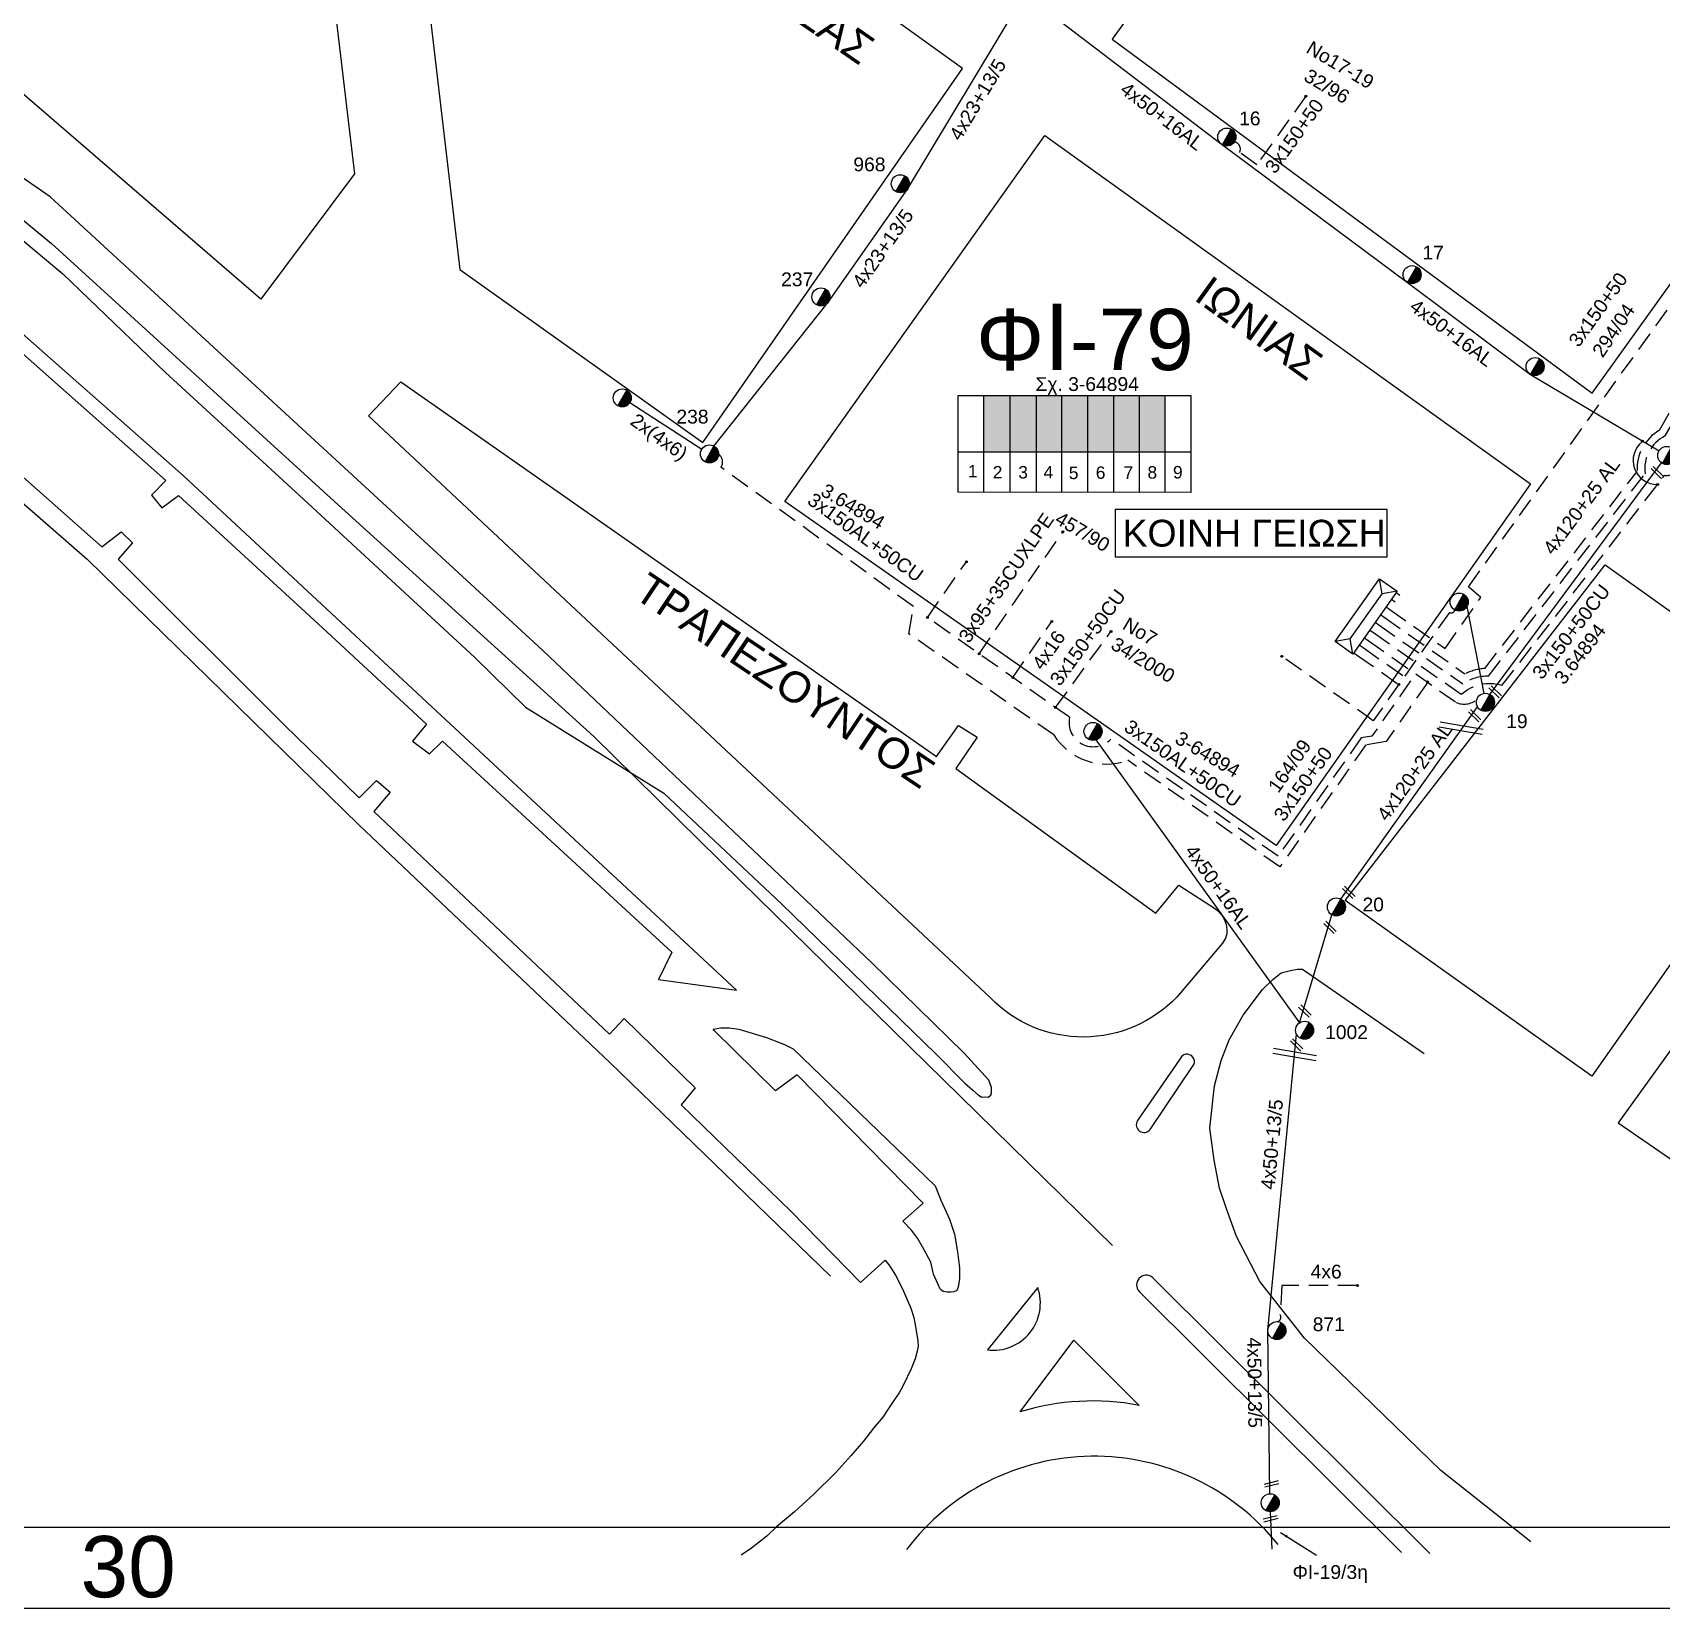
# Model space of a CAD drawing. Header units: millimetres. Extents: x 7477 to 9676, y 1828 to 2857.
# Drawn here: x 7888.9 to 8101.6, y 1836.4 to 2042 of the extents above; entities that cross this region are included whole.
import ezdxf
from ezdxf.enums import TextEntityAlignment as Align

# ---------------------------------------------------------------- set-up
doc = ezdxf.new("R2010")
doc.units = ezdxf.units.MM
doc.linetypes.add('DASHED', pattern=[19.05, 12.7, -6.35])
for name, color, linetype, lineweight in [('3x150+50', 7, 'Continuous', 30), ('3x150+50CU', 7, 'Continuous', 30), ('3x150AL+50CU', 7, 'Continuous', 30), ('3x70+54.6+25 AL', 7, 'SYN_LINE', 30), ('3x95+35CUXLPE', 7, 'Continuous', 30), ('4x120+25 AL', 7, 'SYN_LINE', 30), ('4x16', 7, 'Continuous', 30), ('4x23+13_5', 7, 'Continuous', 30), ('4x50+13_5', 7, 'Continuous', 30), ('4x50+16AL', 7, 'Continuous', 30), ('4x6', 7, 'SYN_LINE', 30), ('text διευθύνσεων', 250, 'Continuous', 30), ('Υπόβαθρο ΔΕΗ', 7, 'Continuous', 30)]:
    doc.layers.add(name, color=color, linetype=linetype, lineweight=lineweight)
for name, color, linetype in [('Pillar OTE', 7, 'Continuous'), ('TEXT ΚΑΛΩΔΙΩΝ', 7, 'Continuous'), ('Άγνωστα', 7, 'Continuous'), ('ΑΓΝΩΣΤΟ ΕΝΑΕΡΙΟ ΚΑΛΩΔΙΟ', 7, 'Continuous'), ('Επιγραφές - Σχήματα', 7, 'Continuous'), ('Καλώδια ΧΤ   3x150AL+50CU', 7, 'DASHED'), ('Μηχανική τομή', 7, 'Continuous'), ('Στύλος ΦΜ', 7, 'Continuous'), ('Στύλος ΦΜ @ 1', 7, 'Continuous'), ('Συνδέσεις', 7, 'Continuous'), ('Τομή', 7, 'Continuous'), ('Υποσταθμός πόλεως', 7, 'Continuous')]:
    doc.layers.add(name, color=color, linetype=linetype)
doc.styles.add('arial', font='ARIAL.TTF')
doc.styles.get("Standard").update_dxf_attribs({"font": 'ARIAL.TTF'})
doc.linetypes.add('SYN_LINE', pattern='A,0.5,-0.0001,["/\\/\\/\\/",Standard,S=0.1,R=0,X=0,Y=-0.05],-0.25', length=0.7501)
doc.dimstyles.new('ISO-25', dxfattribs={"dimtxt": 2.5, "dimasz": 2.5, "dimexe": 1.25, "dimexo": 0.625, "dimtad": 1, "dimtxsty": 'Standard', "dimcen": 2.5, "dimadec": 0, "dimazin": 0, "dimtfac": 1, "dimtmove": 0, "dimatfit": 3, "dimfxl": 1, "dimarcsym": 0})

# ---------------------------------------------------------------- blocks, each defined once
blk = doc.blocks.new('ΥΠΑΡΧΩΝ ΤΣΙΜΕΝΤΕΝΙΟΣ ΣΤΥΛΟΣ')
at = {"layer": 'Στύλος ΦΜ'}
blk.add_hatch(color=7, dxfattribs=at).paths.add_polyline_path([(-1.29, -2.28, 0.574793), (2.62, 0, 0.268822), (1.3, 2.27)])
at = {"layer": 'Στύλος ΦΜ', "color": 7}
blk.add_line((-1.29, -2.28), (1.3, 2.27), dxfattribs=at)
blk.add_circle((0, 0), 2.62, dxfattribs=at)
at = {"layer": 'Στύλος ΦΜ', "flags": 4}
for tag, p in [('ΑΡΙΘΜΟΣ', (-4.68, 8.05)), ('ΤΥΠΟΣ', (-4.91, 3.03))]:
    blk.add_attdef(tag, p, '', height=4, dxfattribs=at)
blk = doc.blocks.new('ΥΠΟΣΤΑΘΜΟΣ ΠΟΛΕΩΣ 9 ΑΝΑΧΩΡΗΣΕΩΝ')
at = {"layer": 'Υποσταθμός πόλεως', "ltscale": 40}
for p, q in [((-9.63, -2.82), (-9.63, -4)), ((-7.12, -2.82), (-7.12, -4)), ((-4.84, -2.82), (-4.84, -4)), ((-2.36, -2.82), (-2.36, -4)), ((0.09, -2.82), (0.09, -4)), ((2.55, -2.82), (2.55, -4)), ((5.02, -2.82), (5.02, -4)), ((7.48, -2.82), (7.48, -4)), ((9.61, -2.82), (9.61, -4))]:
    blk.add_line(p, q, dxfattribs=at)
blk.add_lwpolyline([(-10.02, 2.82), (10.02, 2.82), (10.02, -2.82), (-10.02, -2.82)], close=True, dxfattribs=at)
for points in [[(-7.21, 0), (-10.02, 2.82)], [(-10.02, -2.82), (-7.21, 0)], [(-7.21, 0), (7.21, 0)], [(7.21, 0), (10.02, 2.82)], [(10.02, -2.82), (7.21, 0)]]:
    blk.add_lwpolyline(points, dxfattribs=at)
at = {"layer": 'Υποσταθμός πόλεως', "linetype": 'SYN_LINE', "ltscale": 40, "flags": 1}
for tag, p in [('ΜΕΤΑΣΧΗΜΑΤΙΣΜΟΣ', (10.79, 1.71)), ('ΙΣΧΥΣ', (10.77, -1.08)), ('ΑΡΙΘΜΟΣ', (10.89, -3.8))]:
    blk.add_attdef(tag, p, '', height=1.8, dxfattribs=at)
blk = doc.blocks.new('ΤΟΜΗ')
at = {"layer": 'Τομή', "ltscale": 40}
for p, q in [((-5.68, 0), (17.06, 0)), ((-5.68, -2.77), (17.06, -2.77))]:
    blk.add_line(p, q, dxfattribs=at)
blk = doc.blocks.new('_ΣΥΝΔΕΣΗ')
at = {"layer": 'Συνδέσεις', "linetype": 'SYN_LINE', "ltscale": 40}
blk.add_hatch(color=256, dxfattribs=at).paths.add_polyline_path([(0.5, -0.01, 1), (-0.5, -0.01, 1)])
at = {"layer": 'Συνδέσεις'}
blk.add_circle((0, -0.01), 0.5, dxfattribs=at)
blk = doc.blocks.new('ΜΗΧΑΝΙΚΗ ΤΟΜΗ')
at = {"layer": 'Μηχανική τομή', "ltscale": 40}
for p, q in [((-1.89, 0.78), (5.69, 0.78)), ((-1.89, -0.77), (5.69, -0.77))]:
    blk.add_line(p, q, dxfattribs=at)

msp = doc.modelspace()

# ---------------------------------------------------------------- hatches: boundary and pattern name
at = {"layer": 'Καλώδια ΧΤ   3x150AL+50CU', "linetype": 'DASHED', "lineweight": -3, "ltscale": 0.2}
h = msp.add_hatch(color=151, dxfattribs=at)
h.dxf.hatch_style = 1
h.paths.add_polyline_path([(8016.56, 1994.68), (8013.12, 1994.68), (8013.12, 1987.32), (8016.56, 1987.32)])
h = msp.add_hatch(color=173, dxfattribs=at)
h.dxf.hatch_style = 1
h.paths.add_polyline_path([(8016.56, 1987.32), (8020, 1987.32), (8020, 1994.68), (8016.56, 1994.68)])
h = msp.add_hatch(color=27, dxfattribs=at)
h.dxf.hatch_style = 1
h.paths.add_polyline_path([(8023.3, 1994.68), (8020, 1994.68), (8020, 1987.32), (8023.3, 1987.31)])
h = msp.add_hatch(color=1, dxfattribs=at)
h.dxf.hatch_style = 1
h.paths.add_polyline_path([(8026.59, 1994.68), (8023.3, 1994.68), (8023.3, 1987.31), (8026.59, 1987.31)])
h = msp.add_hatch(color=6, dxfattribs=at)
h.dxf.hatch_style = 1
h.paths.add_polyline_path([(8029.98, 1994.68), (8026.68, 1994.68), (8026.68, 1987.31), (8029.98, 1987.31)])
h = msp.add_hatch(color=2, dxfattribs=at)
h.dxf.hatch_style = 1
h.paths.add_polyline_path([(8033.38, 1994.68), (8030.08, 1994.68), (8030.08, 1987.31), (8033.38, 1987.31)])
h = msp.add_hatch(color=62, dxfattribs=at)
h.dxf.hatch_style = 1
h.paths.add_polyline_path([(8036.71, 1994.67), (8033.42, 1994.67), (8033.42, 1987.3), (8036.71, 1987.3)])

# ---------------------------------------------------------------- linework, layer by layer
at = {"layer": '3x150+50', "color": 62, "linetype": 'DASHED', "lineweight": -3, "ltscale": 0.2}
msp.add_lwpolyline([(8066.11, 1966.74), (8073.33, 1961.66), (8078, 1968.31), (8076.38, 1969.71), (8109.07, 2015.24, -1.041054), (8112.05, 2019.6), (8128.94, 2043.26), (8089.06, 2072.74, -0.382378), (8086.32, 2070.99, -0.34661)], format="xyb", dxfattribs=at)
at = {"layer": '3x150+50', "color": 6, "linetype": 'DASHED', "lineweight": -3, "ltscale": 0.2}
msp.add_lwpolyline([(8065.4, 1965.73), (8075.92, 1958.34, -0.091629), (8078.5, 1959.04), (8098.41, 1984.76, -0.286309), (8101.33, 1990.14), (8107.2, 2000.52), (8120.55, 2018.22), (8121.71, 2018.16), (8133.64, 2034.31, -0.949315), (8135.16, 2035.37, 0.929723)], format="xyb", dxfattribs=at)
at = {"layer": '3x150+50', "color": 1, "linetype": 'DASHED', "lineweight": -3, "ltscale": 0.2}
msp.add_lwpolyline([(8055.14, 2033.73), (8048.76, 2024.78), (8046.5, 2026.39, 0.508009), (8045.83, 2027.76, -35.52914)], format="xyb", dxfattribs=at)
at = {"layer": '3x150+50', "color": 2, "linetype": 'DASHED', "lineweight": -3, "ltscale": 0.2}
msp.add_lwpolyline([(8064.69, 1964.73), (8075.63, 1957.03, -0.141449), (8079.01, 1958.06), (8099.44, 1984.46, -0.322041), (8102.06, 1989.39), (8108.04, 1999.97), (8118.62, 2014, -0.218357), (8120.35, 2014.94)], format="xyb", dxfattribs=at)
at = {"layer": '3x150+50', "color": 27, "linetype": 'DASHED', "lineweight": -3, "ltscale": 0.2}
msp.add_lwpolyline([(8071.06, 1957.24), (8065.64, 1949.53), (8062.97, 1949.07), (8051.77, 1933.15), (8031.9, 1947.06, -0.352748), (8022.26, 1950.37, 0.16244)], format="xyb", dxfattribs=at)
at = {"layer": '3x150+50CU', "color": 1, "linetype": 'DASHED', "lineweight": -3, "ltscale": 0.2}
msp.add_lwpolyline([(8063.99, 1963.73), (8075.48, 1955.65, -0.269437), (8080.74, 1956.8), (8102, 1984.27, 0.811928), (8102.92, 1985.86)], format="xyb", dxfattribs=at)
at = {"layer": '3x150+50CU', "color": 173, "linetype": 'DASHED', "lineweight": -3, "ltscale": 0.2}
msp.add_lwpolyline([(8074.59, 1966.69, -0.574107), (8073.91, 1966.37), (8063.96, 1952.23), (8052.02, 1960.62)], format="xyb", dxfattribs=at)
at = {"layer": '3x150+50CU', "color": 151, "linetype": 'DASHED', "lineweight": -3, "ltscale": 0.2}
msp.add_lwpolyline([(8022.48, 1953.96), (8029.72, 1963.86)], dxfattribs=at)
at = {"layer": '3x150+50CU', "color": 27, "linetype": 'DASHED', "lineweight": -3, "ltscale": 0.2}
msp.add_lwpolyline([(8063.27, 1962.71), (8074.79, 1954.61, 0.295634), (8077.47, 1955)], format="xyb", dxfattribs=at)
at = {"layer": '3x150+50CU', "color": 173, "linetype": 'DASHED', "lineweight": -3, "ltscale": 0.2}
msp.add_lwpolyline([(8061.9, 1960.75), (8067.29, 1956.96)], dxfattribs=at)
at = {"layer": '3x150AL+50CU', "color": 27, "linetype": 'DASHED', "lineweight": -3, "ltscale": 0.2}
msp.add_lwpolyline([(8022.26, 1950.37), (8003.33, 1963.58), (8003.93, 1967.14), (7978.8, 1985.3, 0.412893), (7978.49, 1987.03, -3.309051)], format="xyb", dxfattribs=at)
at = {"layer": '3x150AL+50CU', "color": 151, "linetype": 'DASHED', "lineweight": -3, "ltscale": 0.2}
msp.add_lwpolyline([(8062.62, 1961.78), (8068.83, 1957.41), (8063.78, 1950.22), (8062.39, 1949.99), (8051.53, 1934.54), (8029.71, 1949.82, -0.757778), (8024.31, 1952.67), (8005.75, 1965.7), (8010.84, 1972.96)], format="xyb", dxfattribs=at)
at = {"layer": '3x70+54.6+25 AL', "color": 27, "linetype": 'SYN_LINE', "lineweight": -3, "ltscale": 10}
msp.add_lwpolyline([(7976.29, 1987.62), (7966.91, 1993.72)], dxfattribs=at)
at = {"layer": '3x95+35CUXLPE', "color": 151, "linetype": 'DASHED', "lineweight": -3, "ltscale": 0.2}
msp.add_lwpolyline([(8012.5, 1960.96), (8023.43, 1976.88)], dxfattribs=at)
at = {"layer": '4x120+25 AL', "color": 173, "linetype": 'SYN_LINE', "lineweight": -3, "ltscale": 15}
msp.add_lwpolyline([(8079.17, 1955.64), (8101.57, 1985.9)], dxfattribs=at)
at = {"layer": '4x120+25 AL', "color": 151, "linetype": 'SYN_LINE', "lineweight": -3, "ltscale": 15}
for points in [[(8059.72, 1928.94), (8077.57, 1954.03)], [(8054.31, 1912.79), (8058.56, 1926.89)]]:
    msp.add_lwpolyline(points, dxfattribs=at)
at = {"layer": '4x16', "color": 151, "linetype": 'DASHED', "lineweight": -3, "ltscale": 0.2}
msp.add_lwpolyline([(8016.9, 1957.87), (8021.98, 1965.17)], dxfattribs=at)
at = {"layer": '4x23+13_5', "color": 27, "linetype": 'Continuous', "lineweight": -3, "ltscale": 0.2}
msp.add_lwpolyline([(7977.89, 1988.06), (7992.83, 2006.88), (8003.16, 2021.61), (8017.82, 2045.95)], dxfattribs=at)
at = {"layer": '4x50+13_5', "color": 30, "linetype": 'Continuous', "lineweight": -3, "ltscale": 0.2}
for points in [[(8050.46, 1851.33), (8050.19, 1872.69), (8053.93, 1911.33)], [(8050.75, 1844.1), (8050.56, 1848.98)]]:
    msp.add_lwpolyline(points, dxfattribs=at)
at = {"layer": '4x50+16AL', "color": 1, "linetype": 'Continuous', "lineweight": -3, "ltscale": 0.2}
msp.add_lwpolyline([(8019.44, 2046.36), (8044.26, 2027.37), (8068.44, 2009.41), (8084.5, 1997.42), (8101.26, 1987.45)], dxfattribs=at)
at = {"layer": '4x50+16AL', "color": 151, "linetype": 'Continuous', "lineweight": -3, "ltscale": 0.2}
msp.add_lwpolyline([(8027.72, 1949.71), (8054.31, 1912.79)], dxfattribs=at)
at = {"layer": '4x6', "color": 30, "linetype": 'DASHED', "lineweight": -3, "ltscale": 0.2}
msp.add_lwpolyline([(8061.88, 1878.53), (8052.03, 1878.53), (8051.79, 1874.72, -0.575872), (8051.41, 1873.81, -2.890041)], format="xyb", dxfattribs=at)
at = {"layer": 'Pillar OTE', "lineweight": -3, "ltscale": 40}
for points in [[(8009.79, 1982.04), (8009.79, 1994.68), (8040.13, 1994.68), (8040.12, 1982.01), (8009.79, 1982.05)], [(8013.12, 1982.04), (8013.12, 1994.68)], [(8016.56, 1982.04), (8016.56, 1994.68)], [(8020, 1982.03), (8020, 1994.68)], [(8023.3, 1982.03), (8023.3, 1994.68)], [(8026.68, 1982.03), (8026.68, 1994.68)], [(8030.08, 1982.02), (8030.08, 1994.68)], [(8033.42, 1982.02), (8033.42, 1994.68)], [(8036.8, 1982.02), (8036.81, 1994.68)], [(8009.79, 1987.33), (8040.12, 1987.3)]]:
    msp.add_lwpolyline(points, dxfattribs=at)
at = {"layer": 'Άγνωστα', "linetype": 'Continuous', "ltscale": 0.2}
msp.add_arc((8100.98, 1986.18), 3.11, 127.286, 271.8442, dxfattribs=at)
at = {"layer": 'ΑΓΝΩΣΤΟ ΕΝΑΕΡΙΟ ΚΑΛΩΔΙΟ', "color": 173, "linetype": 'Continuous', "lineweight": -3, "ltscale": 0.2}
msp.add_lwpolyline([(8076.19, 1967.12), (8078.37, 1955.78)], dxfattribs=at)
at = {"layer": 'Επιγραφές - Σχήματα', "lineweight": -3}
msp.add_lwpolyline([(7476.75, 2855.51), (9675.5, 2855.53), (9675.51, 1836.39), (7476.75, 1836.37)], close=True, dxfattribs=at)
at = {"layer": 'Επιγραφές - Σχήματα', "color": 190, "lineweight": -3}
msp.add_lwpolyline([(8030.26, 1973.63), (8065.77, 1973.63), (8065.77, 1979.8), (8030.26, 1979.8)], close=True, dxfattribs=at)
at = {"layer": 'Υπόβαθρο ΔΕΗ', "lineweight": -3}
for points in [[(7515.98, 2835.63), (9502.35, 2835.63), (9502.35, 1846.95), (7515.98, 1846.95)], [(8062.64, 2086.42), (8029.89, 2041.18), (8092.52, 1994.97), (8125.78, 2041.3)], [(8010.35, 2037.34), (7948.32, 2082), (7938.11, 2067.45), (7944.71, 2011.12), (7976.45, 1988.55)], [(8021.09, 2028.58), (8084.47, 1983.14), (8051.28, 1935.93), (7987.16, 1980.84)], [(8124.31, 1951.12), (8092.48, 1905.85), (8060.3, 1928.75), (8094.21, 1972.58)], [(8153.77, 1929.37), (8129.77, 1946.67), (8095.92, 1899.76), (8120.77, 1882.66)], [(8005.22, 1889.27), (7988.75, 1905.99), (7985.94, 1903.9), (7977.89, 1911.82), (7977.77, 1911.96), (7978.78, 1912.13), (7979.86, 1912.14), (7981.12, 1911.99), (7984.75, 1910.88), (7987.08, 1909.98), (7988.23, 1909.39), (8006.77, 1891.52), (8007.52, 1889.65), (8008.65, 1887.17), (8009.27, 1885.23), (8009.68, 1882.93), (8009.93, 1880.83), (8009.93, 1879.41), (8009.77, 1878.31), (8009.59, 1877.87), (8009.2, 1877.67), (8008.82, 1877.63), (8008.33, 1877.65), (8007.83, 1877.74), (8007.46, 1878), (8007.28, 1878.34), (8006.57, 1879.98), (8006.19, 1881.55), (8005.12, 1883.55), (8004.46, 1884.71), (8003.66, 1885.72), (8002.54, 1886.93)]]:
    msp.add_lwpolyline(points, close=True, dxfattribs=at)
for points in [[(7874.65, 2208.15), (7900.03, 2201.89), (7904.74, 2200.18), (7906.93, 2198.65), (7909.6, 2196.96), (7910.86, 2195.39), (7916.61, 2144.57), (7930.98, 2023.58), (7918.76, 2007.24), (7836.74, 2078)], [(7701.65, 2107.71), (7719.02, 2108.05), (7738.11, 2107.18), (7751.08, 2105.63), (7762.51, 2103.67), (7771.82, 2100.86), (7782.23, 2096.81), (7793.2, 2091.5), (7806.83, 2084.15), (7826.37, 2068.67), (7854.34, 2045.1), (7891.42, 2014.52), (7928.35, 1980.84), (7962.19, 1950.16), (7981.36, 1931.33), (8029.9, 1883.72)], [(7837.84, 2056.6), (7892.91, 2010.56), (7906.28, 1997.69), (7924.33, 1981.12), (7946.69, 1960.47), (7953.28, 1953.99), (7971.35, 1942.76), (7986.7, 1928.34), (8006.89, 1908.7), (8010.65, 1904.91), (8011.67, 1904), (8012.41, 1903.37), (8012.88, 1903.1), (8013.23, 1903.12), (8013.67, 1903.09), (8014.04, 1903.34), (8014.13, 1903.64), (8014.14, 1903.95), (8014.12, 1904.37), (8013.76, 1905.3), (8010.54, 1908.83), (7998.46, 1920.69), (7955.52, 1961.42), (7897.16, 2015.14), (7891.23, 2020.6), (7878.93, 2029.08)], [(7821.44, 2036.66), (7862.55, 2002.48), (7896.08, 1973.31), (7931.56, 1938.58), (7964.29, 1907.63), (7993.1, 1879.72)], [(7884.93, 2002.54), (7906.35, 1983.56), (7904.45, 1981.67), (7905.8, 1979.99), (7908.01, 1981.63), (7926.8, 1964.33), (7940.37, 1951.79), (7938.53, 1949.55), (7940.78, 1947.92), (7942.47, 1949.55), (7972.39, 1922), (7970.65, 1918.45), (7980.85, 1917.06), (7908.66, 1984.17), (7855.39, 2031.13)], [(7861.29, 2007.38), (7897.98, 1974.94), (7900.51, 1976.89), (7901.98, 1975.43), (7900.1, 1973.31), (7921.79, 1951.68), (7931.59, 1942.18), (7933.83, 1944.44), (7935.61, 1942.89), (7933.49, 1940.37), (7964.24, 1911.31), (7966.19, 1913.34), (7975.46, 1904.32), (7973.61, 1902.1), (7987.95, 1888.17), (7997.01, 1878.9), (8000.26, 1881.84), (8000.87, 1881.03), (8001.59, 1879.86), (8002.51, 1878.09), (8003.17, 1876.56), (8003.57, 1875.55), (8003.99, 1874.32), (8004.21, 1873.15), (8004.49, 1871.3), (8004.54, 1870.58), (8004.43, 1869.93), (8004.17, 1868.95), (8003.63, 1867.64), (8002.58, 1865.48), (8002.05, 1864.5), (8001.47, 1863.65), (8000.78, 1862.58), (7999.92, 1861.31), (7998.73, 1859.91), (7997.42, 1858.2), (7995.77, 1856.27), (7993.78, 1854.13), (7990.93, 1851.3), (7988.4, 1848.97), (7986.06, 1847), (7984.78, 1845.8), (7982.79, 1844.24), (7981.45, 1843.31)], [(8084.51, 1845.08), (8072.77, 1854.39), (8054.96, 1871.66), (8049.13, 1879.05), (8046.1, 1884.9), (8044.74, 1888.65), (8043.87, 1891.23), (8043.17, 1894.89), (8042.63, 1899.06), (8043.24, 1904.59), (8044.11, 1907.86), (8045.15, 1910.58), (8046.98, 1913.81), (8049.49, 1917.13), (8050.85, 1918.47), (8051.94, 1919.31), (8053.17, 1919.64), (8054.08, 1919.79), (8054.72, 1919.78), (8070.58, 1908.81)]]:
    msp.add_lwpolyline(points, dxfattribs=at)
for points in [[(8014, 1916.04), (7932.78, 1992.01), (7937.01, 1996.47), (8006.95, 1947.57), (8009.82, 1951.59), (8012.23, 1950.09), (8009.48, 1945.99), (8035.59, 1927.13), (8038.58, 1930.78), (8043.34, 1927.68), (8043.64, 1927.44), (8044.17, 1926.84), (8044.48, 1926.34), (8044.77, 1925.61), (8044.86, 1924.95), (8044.84, 1924.42), (8044.67, 1923.84), (8044.28, 1923.2), (8038.3, 1916.16, -0.42468)], [(8038.71, 1908.05), (8033.19, 1900.04, 0.977882), (8034.82, 1898.89), (8040.55, 1907.35, 1.021043)], [(8020.15, 1878.26), (8013.58, 1870.12, 0.558663)], [(8017.86, 1862.01), (8024.88, 1871.38), (8033.4, 1862.87, 0.123156)]]:
    msp.add_lwpolyline(points, format="xyb", close=True, dxfattribs=at)
msp.add_lwpolyline([(8071.36, 1843.54), (8035.09, 1879.61, 0.907938), (8033.38, 1877.75), (8067.65, 1843.68)], format="xyb", dxfattribs=at)
msp.add_arc((8027.53, 1825.49), 30.74, 38.6756, 142.8515, dxfattribs=at)

# ---------------------------------------------------------------- block references
at = {"layer": 'Μηχανική τομή', "lineweight": -3, "xscale": 0.2499999999999462, "yscale": 0.2499999999999462, "zscale": 0.4999999999999997}
for p, rotation in [((8101.39, 1984.28), 135.6299564196613), ((8080.21, 1955.66), 135.6299564196613), ((8077.52, 1952.55), 135.6299564196613), ((8061.1, 1929.48), 135.6299564196613), ((8058.66, 1924.92), 135.6299564196613), ((8055.37, 1914), 135.6299564196613), ((8054.31, 1909.58), 135.6299564196613), ((8051.14, 1852.72), 194.0515329316252), ((8051.02, 1848.16), 194.0515329316252)]:
    msp.add_blockref('ΜΗΧΑΝΙΚΗ ΤΟΜΗ', p, dxfattribs=dict(at, rotation=rotation))
at = {"layer": 'Στύλος ΦΜ @ 1', "lineweight": -3, "ltscale": 40}
ref = msp.add_blockref('ΥΠΑΡΧΩΝ ΤΣΙΜΕΝΤΕΝΙΟΣ ΣΤΥΛΟΣ', (8044.84, 2028.4), dxfattribs=dict(at, xscale=0.4499999999998383, yscale=0.4499999999998383, zscale=0.4499999999998383))
ref.add_attrib('ΤΥΠΟΣ', '16', (8046.44, 2029.93), dxfattribs={"layer": 'Στύλος ΦΜ', "height": 1.8, "flags": 4})
ref = msp.add_blockref('ΥΠΑΡΧΩΝ ΤΣΙΜΕΝΤΕΝΙΟΣ ΣΤΥΛΟΣ', (8002.22, 2022.31), dxfattribs=dict(at, xscale=0.4499999999998253, yscale=0.4499999999998253, zscale=0.4499999999998253))
ref.add_attrib('ΤΥΠΟΣ', '968', (7996.09, 2023.93), dxfattribs={"layer": 'Στύλος ΦΜ', "height": 1.8, "flags": 4})
ref = msp.add_blockref('ΥΠΑΡΧΩΝ ΤΣΙΜΕΝΤΕΝΙΟΣ ΣΤΥΛΟΣ', (8069.02, 2010.44), dxfattribs=dict(at, xscale=0.4499999999998375, yscale=0.4499999999998375, zscale=0.4499999999998375))
ref.add_attrib('ΤΥΠΟΣ', '17', (8070.37, 2012.42), dxfattribs={"layer": 'Στύλος ΦΜ', "height": 1.8, "flags": 4})
ref = msp.add_blockref('ΥΠΑΡΧΩΝ ΤΣΙΜΕΝΤΕΝΙΟΣ ΣΤΥΛΟΣ', (7991.86, 2007.54), dxfattribs=dict(at, xscale=0.449999999999799, yscale=0.449999999999799, zscale=0.449999999999799))
ref.add_attrib('ΤΥΠΟΣ', '237', (7986.66, 2008.93), dxfattribs={"layer": 'Στύλος ΦΜ', "height": 1.8, "flags": 4})
for p, xscale, yscale, zscale in [((8085.08, 1998.44), 0.449999999999818, 0.449999999999818, 0.449999999999818), ((7965.92, 1994.36), 0.4499999999998092, 0.4499999999998092, 0.4499999999998092), ((8075.17, 1967.71), 0.449999999999818, 0.449999999999818, 0.449999999999818), ((8027.37, 1950.83), 0.4499999999998181, 0.4499999999998181, 0.4499999999998181), ((8050.51, 1850.16), 0.449999999999818, 0.449999999999818, 0.449999999999818)]:
    msp.add_blockref('ΥΠΑΡΧΩΝ ΤΣΙΜΕΝΤΕΝΙΟΣ ΣΤΥΛΟΣ', p, dxfattribs=dict(at, xscale=xscale, yscale=yscale, zscale=zscale))
ref = msp.add_blockref('ΥΠΑΡΧΩΝ ΤΣΙΜΕΝΤΕΝΙΟΣ ΣΤΥΛΟΣ', (7977.31, 1987.04), dxfattribs=dict(at, xscale=0.4499999999998092, yscale=0.4499999999998092, zscale=0.4499999999998092))
ref.add_attrib('ΤΥΠΟΣ', '238', (7972.99, 1991.01), dxfattribs={"layer": 'Στύλος ΦΜ', "height": 1.8, "rotation": 360, "flags": 4})
ref = msp.add_blockref('ΥΠΑΡΧΩΝ ΤΣΙΜΕΝΤΕΝΙΟΣ ΣΤΥΛΟΣ', (8102.27, 1986.84), dxfattribs=dict(at, xscale=0.4499999999998247, yscale=0.4499999999998247, zscale=0.4499999999998247))
ref.add_attrib('ΤΥΠΟΣ', '18', (8105.39, 1986.65), dxfattribs={"layer": 'Στύλος ΦΜ', "height": 1.8, "flags": 4})
ref = msp.add_blockref('ΥΠΑΡΧΩΝ ΤΣΙΜΕΝΤΕΝΙΟΣ ΣΤΥΛΟΣ', (8078.59, 1954.62), dxfattribs=dict(at, xscale=0.4499999999998268, yscale=0.4499999999998268, zscale=0.4499999999998268))
ref.add_attrib('ΤΥΠΟΣ', '19', (8081.31, 1951.26), dxfattribs={"layer": 'Στύλος ΦΜ', "height": 1.8, "flags": 4})
ref = msp.add_blockref('ΥΠΑΡΧΩΝ ΤΣΙΜΕΝΤΕΝΙΟΣ ΣΤΥΛΟΣ', (8059.14, 1927.92), dxfattribs=dict(at, xscale=0.449999999999818, yscale=0.449999999999818, zscale=0.449999999999818))
ref.add_attrib('ΤΥΠΟΣ', '20', (8062.55, 1927.34), dxfattribs={"layer": 'Στύλος ΦΜ', "height": 1.8, "rotation": 360, "flags": 4})
ref = msp.add_blockref('ΥΠΑΡΧΩΝ ΤΣΙΜΕΝΤΕΝΙΟΣ ΣΤΥΛΟΣ', (8054.99, 1911.83), dxfattribs=dict(at, xscale=0.4499999999997855, yscale=0.4499999999997855, zscale=0.4499999999997855))
ref.add_attrib('ΤΥΠΟΣ', '1002', (8057.67, 1910.68), dxfattribs={"layer": 'Στύλος ΦΜ', "height": 1.8, "rotation": 360, "flags": 4})
ref = msp.add_blockref('ΥΠΑΡΧΩΝ ΤΣΙΜΕΝΤΕΝΙΟΣ ΣΤΥΛΟΣ', (8051.37, 1872.63), dxfattribs=dict(at, xscale=0.4499999999998658, yscale=0.4499999999998658, zscale=0.4499999999998658))
ref.add_attrib('ΤΥΠΟΣ', '871', (8056.05, 1872.56), dxfattribs={"layer": 'Στύλος ΦΜ', "height": 1.8, "rotation": 360, "flags": 4})
at = {"layer": 'Συνδέσεις', "lineweight": -3, "xscale": 0.25, "yscale": 0.25, "zscale": 0.25}
for p in [(8055.14, 2033.73), (8099.08, 1988.73), (8101.08, 1983.06), (8023.43, 1976.89), (8010.84, 1972.96), (8005.75, 1965.7), (8021.98, 1965.18), (8029.72, 1963.86), (8012.5, 1960.96), (8052.02, 1960.63), (8016.9, 1957.88), (8067.29, 1956.97), (8071.02, 1957.31), (8022.48, 1953.96), (8061.88, 1878.53)]:
    msp.add_blockref('_ΣΥΝΔΕΣΗ', p, dxfattribs=at)
at = {"layer": 'Τομή', "lineweight": -3, "xscale": 0.2499999999999996, "yscale": 0.2499999999999996, "zscale": 0.2499999999999996, "rotation": 350.2972532218977}
for p in [(8074.08, 1951.85), (8052.35, 1909.26)]:
    msp.add_blockref('ΤΟΜΗ', p, dxfattribs=at)
at = {"layer": 'Υποσταθμός πόλεως', "lineweight": -3, "xscale": 0.4999999999999997, "yscale": 0.4999999999999997, "zscale": 0.4999999999999997, "rotation": 54.89771535892381}
msp.add_blockref('ΥΠΟΣΤΑΘΜΟΣ ΠΟΛΕΩΣ 9 ΑΝΑΧΩΡΗΣΕΩΝ', (8063.03, 1965.84), dxfattribs=at)

# ---------------------------------------------------------------- texts
at = {"lineweight": -3, "ltscale": 30, "char_height": 1.63, "width": 11.2573, "attachment_point": 1}
for s, insert in [('1', (8011.04, 1985.61)), ('2', (8014.28, 1985.47)), ('3', (8017.61, 1985.47)), ('4', (8020.91, 1985.47)), ('5', (8024.21, 1985.39)), ('6', (8027.73, 1985.42)), ('7', (8031.36, 1985.42)), ('8', (8034.48, 1985.45)), ('9', (8037.81, 1985.47))]:
    msp.add_mtext(s, dxfattribs=dict(at, insert=insert))
at = {"layer": 'text διευθύνσεων', "color": 7, "lineweight": -3}
msp.add_text('ΙΩΝΙΑΣ', height=4, rotation=324.2307, dxfattribs=at).set_placement((8049.06, 2003.47), align=Align.MIDDLE_CENTER)
at = {"layer": 'text διευθύνσεων', "color": 7, "lineweight": -3, "ltscale": 40, "char_height": 4, "width": 94.4586, "attachment_point": 1, "style": 'arial'}
for s, insert, rotation in [('ΗΡΩΩΝ ΚΑΛΟΓΡΕΖΑΣ', (7951.22, 2074.17), 325.3202), ('TPAΠEZOYNTOΣ', (7969.43, 1971.75), 326.215)]:
    msp.add_mtext(s, dxfattribs=dict(at, insert=insert, rotation=rotation))
at = {"layer": 'TEXT ΚΑΛΩΔΙΩΝ', "linetype": 'Continuous', "lineweight": -3, "ltscale": 0.2}
for s, rotation, p in [('4x23+13/5', 58.9501, (8012.31, 2033.3)), ('4x50+16AL', 322.5864, (8036.39, 2031.12)), ('3x150+50', 54.4956, (8053.64, 2028.53)), ('4x23+13/5', 54.9493, (7999.93, 2013.87)), ('3x150+50', 54.3221, (8093.29, 2005.89)), ('4x50+16AL', 323.2488, (8074.21, 2002.85)), ('2x(4x6)', 324.1497, (7970.74, 1989.28)), ('4x120+25 AL', 53.4943, (8091.13, 1980.25)), ('3x150AL+50CU', 324.1497, (7997.68, 1976.16)), ('3x95+35CUXLPE', 55.539, (8016.04, 1970.88)), ('3x150+50CU', 53.8227, (8026.68, 1963.1)), ('3x150+50CU', 52.2659, (8089.78, 1963.85)), ('4x16', 55.1749, (8021.58, 1961.45)), ('3x150AL+50CU', 324.9988, (8039.08, 1946.66)), ('4x120+25 AL', 54.5681, (8069.34, 1945.57)), ('3x150+50', 54.5681, (8054.78, 1943.98)), ('4x50+16AL', 305.7554, (8043.75, 1930.54)), ('4x50+13/5', 84.4785, (8050.73, 1896.93)), ('4x50+13/5', 270.7223, (8048.48, 1865.84))]:
    msp.add_text(s, height=1.8, rotation=rotation, dxfattribs=at).set_placement(p, align=Align.MIDDLE_CENTER)
msp.add_text('4x6', height=1.8, dxfattribs=at).set_placement((8057.81, 1880.33), align=Align.MIDDLE_CENTER)
at = {"layer": 'Άγνωστα', "lineweight": -3, "ltscale": 40, "char_height": 1.8, "width": 27.758, "attachment_point": 1, "style": 'arial'}
for s, insert, rotation in [('No17-19', (8055.96, 2041.05), 329.3584), ('32/96', (8055.66, 2037.42), 329.3584), ('294/04', (8092.41, 2000.49), 55.9312), ('3.64894', (7992.59, 1983.29), 329.3584), ('457/90', (8023.17, 1979.64), 329.3584), ('No7\\P34/2000', (8031.99, 1965.83), 329.3584), ('3.64894', (8087.43, 1957.9), 52.1404), ('3-64894', (8038.83, 1950.97), 329.3584), ('164/09', (8050.08, 1943.69), 55)]:
    msp.add_mtext(s, dxfattribs=dict(at, insert=insert, rotation=rotation))
at = {"layer": 'Άγνωστα', "lineweight": -3, "ltscale": 40, "insert": (8019.86, 1997.06), "char_height": 1.8, "width": 27.758, "attachment_point": 1, "style": 'arial'}
msp.add_mtext('Σχ. 3-64894', dxfattribs=at)
at = {"layer": 'Άγνωστα', "lineweight": -3, "ltscale": 40, "insert": (8053.42, 1842.02), "char_height": 1.8, "width": 27.758, "attachment_point": 1, "line_spacing_factor": 3, "style": 'arial'}
msp.add_mtext('ΦΙ-19/3η', dxfattribs=at)
at = {"layer": 'Επιγραφές - Σχήματα', "color": 190, "lineweight": -3, "insert": (8031.22, 1978.45), "char_height": 3.5, "width": 35.1311, "attachment_point": 1}
msp.add_mtext('KOINH ΓΕΙΩΣΗ', dxfattribs=at)
at = {"layer": 'Επιγραφές - Σχήματα', "lineweight": -3, "insert": (7895.21, 1845.82), "char_height": 8, "width": 15.5504, "attachment_point": 1, "style": 'arial'}
msp.add_mtext('30', dxfattribs=at)
at = {"layer": 'Υπόβαθρο ΔΕΗ', "lineweight": -3, "insert": (8012.09, 2006.65), "char_height": 8, "width": 84.6573, "attachment_point": 1}
msp.add_mtext('Φ{\\H1.0833x;I}-79', dxfattribs=at)

# ---------------------------------------------------------------- leaders
at = {"layer": 'Επιγραφές - Σχήματα', "lineweight": -3, "ltscale": 40}
msp.add_leader([(8051.86, 1846.26), (8056.53, 1843.32)], dimstyle='ISO-25', override={"dimasz": 1, "dimtad": 0}, dxfattribs=at)

doc.saveas('drawing.dxf')
